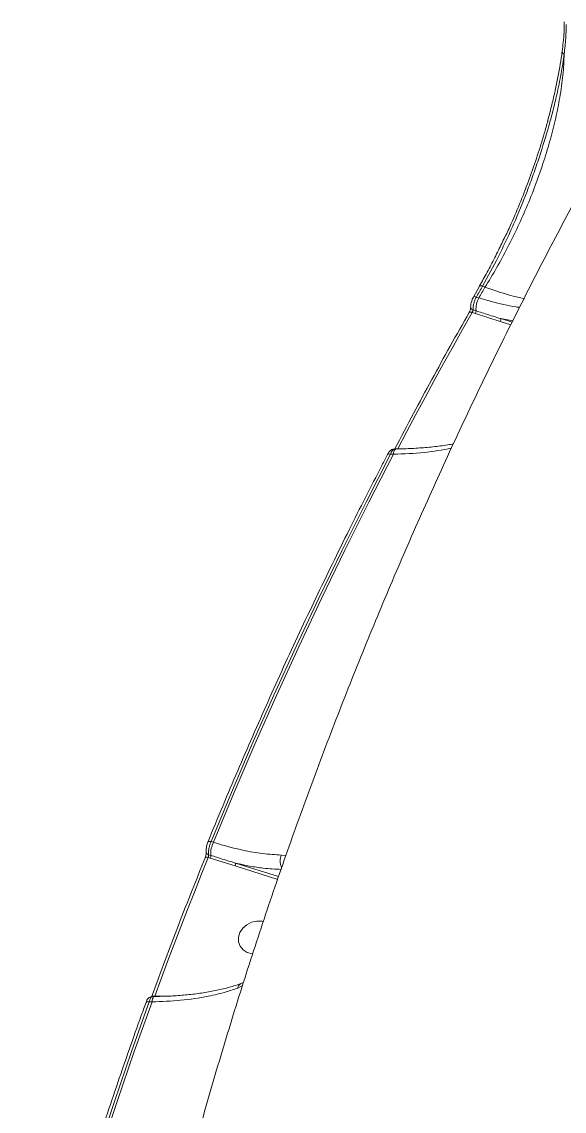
# Model space of a CAD drawing. Header units: millimetres. Extents: x -6104 to 7803, y -6013 to 4803.
# Drawn here: x 87.2 to 214.3, y 1641.8 to 1897 of the extents above; entities that cross this region are included whole.
import ezdxf

# ---------------------------------------------------------------- set-up
doc = ezdxf.new("R2010")
doc.units = ezdxf.units.MM
doc.layers.add('DIKOM_ОБЪЕКТ', color=7, linetype='Continuous')

msp = doc.modelspace()

# ---------------------------------------------------------------- linework, layer by layer
at = {"layer": 'DIKOM_ОБЪЕКТ', "color": 7, "linetype": 'Continuous', "lineweight": 15}
for p, q in [((213.796, 1890.081), (213.796, 1890.116)), ((192.978, 1832.554), (194.443, 1835.117)), ((195.137, 1835.127), (195.695, 1834.886)), ((192.978, 1832.554), (192.974, 1832.547)), ((194.263, 1832.381), (193.673, 1832.566)), ((192.674, 1828.952), (193.469, 1828.702)), ((193.602, 1829.315), (192.907, 1829.533)), ((193.469, 1828.702), (199.264, 1826.846)), ((199.384, 1827.507), (202.187, 1826.958)), ((202.042, 1826.673), (199.384, 1827.507)), ((199.264, 1826.846), (201.735, 1826.07)), ((174.437, 1796.968), (174.709, 1796.967)), ((174.709, 1796.967), (174.69, 1796.966)), ((172.872, 1795.692), (172.868, 1795.683)), ((173.585, 1795.737), (174.27, 1795.736)), ((130.76, 1704.887), (130.755, 1704.873)), ((132.104, 1704.831), (131.513, 1705.017)), ((130.854, 1701.295), (131.31, 1701.152)), ((131.443, 1701.766), (130.917, 1701.931)), ((131.31, 1701.152), (137.118, 1699.292)), ((147.341, 1696.784), (137.239, 1699.953)), ((149.066, 1701.732), (147.992, 1701.849)), ((137.118, 1699.292), (147.121, 1696.154)), ((138.499, 1671.754), (139.099, 1671.978)), ((137.759, 1670.684), (138.875, 1671.257)), ((116.266, 1667.306), (116.263, 1667.296)), ((117.033, 1667.472), (117.693, 1667.47)), ((117.711, 1668.703), (118.132, 1668.702)), ((118.132, 1668.702), (118.118, 1668.702)), ((118.436, 1668.752), (118.303, 1668.752)), ((120.15, 1668.758), (118.436, 1668.752))]:
    msp.add_line(p, q, dxfattribs=at)
at = {"layer": 'DIKOM_ОБЪЕКТ', "color": 7, "linetype": 'Continuous', "lineweight": 15, "flags": 128}
for points in [[(193.673, 1832.566), (193.856, 1832.886), (194.038, 1833.207), (194.221, 1833.527), (194.404, 1833.847), (194.587, 1834.167), (194.77, 1834.487), (194.954, 1834.807), (195.137, 1835.127)], [(194.461, 1835.142), (194.445, 1835.12), (194.443, 1835.117)], [(193.673, 1832.566), (193.51, 1832.617), (193.36, 1832.648), (193.227, 1832.658), (193.117, 1832.645), (193.033, 1832.611), (192.98, 1832.557), (192.978, 1832.554)], [(195.695, 1834.886), (195.516, 1834.573), (195.336, 1834.26), (195.157, 1833.947), (194.978, 1833.634), (194.799, 1833.321), (194.62, 1833.008), (194.441, 1832.694), (194.263, 1832.381)], [(175.253, 1797.016), (177.368, 1801.03), (179.501, 1805.037), (181.652, 1809.038), (183.821, 1813.033), (186.007, 1817.022), (188.212, 1821.005), (190.434, 1824.982), (192.674, 1828.952)], [(192.674, 1828.952), (192.51, 1829.003), (192.359, 1829.033), (192.226, 1829.042), (192.116, 1829.029), (192.032, 1828.994), (191.979, 1828.94), (191.978, 1828.938)], [(131.513, 1705.017), (136.272, 1716.489), (141.176, 1727.926), (146.223, 1739.327), (151.412, 1750.69), (156.744, 1762.014), (162.217, 1773.298), (167.831, 1784.539), (173.585, 1795.737)], [(174.27, 1795.736), (168.502, 1784.516), (162.875, 1773.252), (157.389, 1761.946), (152.045, 1750.599), (146.844, 1739.212), (141.786, 1727.788), (136.873, 1716.327), (132.104, 1704.831)], [(173.585, 1795.737), (173.419, 1795.782), (173.266, 1795.808), (173.13, 1795.812), (173.018, 1795.795), (172.932, 1795.757), (172.877, 1795.7), (172.872, 1795.692)], [(131.513, 1705.017), (131.34, 1705.048), (131.18, 1705.06), (131.039, 1705.051), (130.921, 1705.023), (130.831, 1704.976), (130.773, 1704.912), (130.76, 1704.887)], [(118.303, 1668.752), (119.808, 1672.833), (121.332, 1676.911), (122.874, 1680.984), (124.434, 1685.054), (126.012, 1689.121), (127.608, 1693.183), (129.222, 1697.241), (130.854, 1701.295)], [(130.854, 1701.295), (130.681, 1701.326), (130.521, 1701.337), (130.379, 1701.328), (130.261, 1701.299), (130.171, 1701.252), (130.113, 1701.187), (130.101, 1701.164)], [(141.144, 1678.711), (139.988, 1679.047), (139.023, 1679.665), (138.325, 1680.517), (137.951, 1681.531), (137.932, 1682.627), (138.269, 1683.716), (138.935, 1684.709), (139.876, 1685.526), (141.015, 1686.1), (142.261, 1686.386), (143.512, 1686.36), (143.782, 1686.311)], [(87.945, 1573.539), (91.055, 1585.354), (94.315, 1597.151), (97.727, 1608.929), (101.289, 1620.686), (105.001, 1632.42), (108.863, 1644.13), (112.874, 1655.814), (117.033, 1667.472)], [(117.693, 1667.47), (113.525, 1655.79), (109.505, 1644.083), (105.635, 1632.349), (101.915, 1620.592), (98.346, 1608.811), (94.928, 1597.01), (91.662, 1585.189), (88.548, 1573.35)], [(117.033, 1667.472), (116.858, 1667.497), (116.696, 1667.503), (116.552, 1667.489), (116.433, 1667.456), (116.341, 1667.405), (116.281, 1667.338), (116.266, 1667.306)], [(118.303, 1668.752), (118.127, 1668.778), (117.965, 1668.784), (117.821, 1668.77), (117.702, 1668.737), (117.61, 1668.686), (117.551, 1668.619), (117.537, 1668.589)]]:
    msp.add_lwpolyline(points, dxfattribs=at)
at = {"layer": 'DIKOM_ОБЪЕКТ', "color": 7, "linetype": 'Continuous', "lineweight": 15}
for centre, radius, start, end in [((214.56, 1890.156), 0.768, 185.63573, 246.65018), ((194.786, 1834.543), 0.681, 58.94918, 118.44347), ((219.713, 1899.318), 68.764, 249.55612, 257.60683), ((193.101, 1830.269), 0.761, 188.56846, 255.15242), ((199.302, 1829.69), 5.713, 151.89777, 183.76152), ((192.462, 1829.24), 1.142, 331.88971, 3.77551), ((198.365, 1827.351), 1.031, 330.62805, 8.67954), ((175.921, 1795.859), 1.655, 138.02042, 184.26574), ((137.143, 1702.14), 5.713, 151.8976, 183.7623), ((131.102, 1702.659), 0.752, 190.17002, 255.70643), ((130.303, 1701.691), 1.143, 331.89737, 3.76253), ((136.22, 1699.797), 1.031, 330.62715, 8.68543), ((119.317, 1667.599), 1.629, 137.39278, 184.52737)]:
    msp.add_arc(centre, radius, start, end, dxfattribs=at)
for points, knots in [([(213.788, 1890.116), (213.876, 1890.823), (214.074, 1892.409), (214.226, 1894.592), (214.294, 1896.201), (214.268, 1896.933), (214.264, 1897.048)], [0, 0, 0, 0, 0.2689599, 0.6038986, 0.9381699, 1, 1, 1, 1]), ([(214.256, 1889.451), (214.402, 1890.726), (214.695, 1893.294), (214.718, 1895.355), (214.73, 1896.392)], [0, 0, 0, 0, 0.4964838, 1, 1, 1, 1]), ([(97.814, 1479.648), (97.937, 1480.794), (98.689, 1487.78), (100.373, 1500.589), (102.883, 1518.073), (105.734, 1535.538), (108.89, 1552.98), (112.36, 1570.395), (116.141, 1587.778), (120.232, 1605.124), (124.633, 1622.428), (129.344, 1639.686), (134.362, 1656.894), (139.687, 1674.045), (145.318, 1691.136), (151.253, 1708.162), (157.491, 1725.119), (164.031, 1742), (170.871, 1758.802), (178.009, 1775.52), (185.444, 1792.15), (193.173, 1808.685), (201.196, 1825.123), (209.508, 1841.458), (218.115, 1857.683), (226.772, 1873.414), (232.692, 1883.672), (235.542, 1888.61)], [0, 0, 0, 0, 0.0080361, 0.0490173, 0.0900369, 0.1310959, 0.172195, 0.2133349, 0.2545163, 0.2957395, 0.3370052, 0.3783137, 0.4196651, 0.4610598, 0.5024977, 0.543979, 0.5855034, 0.6270708, 0.668681, 0.7103336, 0.7520284, 0.7937647, 0.835542, 0.8773599, 0.9192173, 0.9611139, 1, 1, 1, 1]), ([(195.137, 1835.127), (196.389, 1837.397), (198.285, 1840.836), (200.677, 1845.794), (202.975, 1850.855), (205.111, 1856.063), (207.042, 1861.274), (208.823, 1866.448), (210.375, 1871.525), (211.674, 1876.375), (212.666, 1880.5), (213.6, 1884.991), (214.036, 1887.956), (214.256, 1889.451)], [0, 0, 0, 0, 0.1312187, 0.1987839, 0.266351, 0.3975685, 0.4651556, 0.5327458, 0.6634786, 0.7308151, 0.7981502, 0.8982442, 1, 1, 1, 1]), ([(214.256, 1889.451), (214.186, 1887.857), (214.046, 1884.668), (213.326, 1879.594), (212.316, 1874.536), (211.065, 1869.57), (209.538, 1864.479), (207.742, 1859.321), (205.708, 1854.164), (203.461, 1849.071), (201.021, 1844.12), (198.433, 1839.337), (196.607, 1836.368), (195.695, 1834.886)], [0, 0, 0, 0, 0.1033754, 0.2067517, 0.2946077, 0.382736, 0.4705917, 0.5587488, 0.6471812, 0.7353372, 0.8234663, 0.9118711, 1, 1, 1, 1]), ([(210.334, 1873.731), (210.538, 1874.471), (211.062, 1876.371), (211.78, 1879.315), (212.502, 1882.56), (213.098, 1885.653), (213.524, 1888.177), (213.701, 1889.581), (213.764, 1890.083)], [0, 0, 0, 0, 0.1216531, 0.3123196, 0.5045499, 0.6978966, 0.8918202, 1, 1, 1, 1]), ([(210.422, 1873.851), (210.151, 1872.858), (209.424, 1870.201), (207.991, 1865.68), (206.154, 1860.383), (204.107, 1855.057), (202.195, 1850.441), (200.912, 1847.688), (200.424, 1846.642)], [0, 0, 0, 0, 0.1142497, 0.3056724, 0.4977199, 0.690386, 0.8824378, 1, 1, 1, 1]), ([(194.415, 1835.173), (194.709, 1835.684), (195.617, 1837.259), (197.104, 1840.059), (198.804, 1843.395), (199.869, 1845.656), (200.368, 1846.717)], [0, 0, 0, 0, 0.1423786, 0.4390521, 0.7369367, 1, 1, 1, 1]), ([(192.611, 1831.705), (192.644, 1831.815), (192.735, 1832.115), (192.888, 1832.376), (192.984, 1832.54)], [0, 0, 0, 0, 0.3689638, 1, 1, 1, 1]), ([(192.907, 1829.533), (192.903, 1829.561), (192.881, 1829.768), (192.897, 1830.246), (193.05, 1831.022), (193.314, 1831.843), (193.553, 1832.325), (193.673, 1832.566)], [0, 0, 0, 0, 0.0371009, 0.2779549, 0.5187467, 0.7593384, 1, 1, 1, 1]), ([(191.978, 1828.942), (191.988, 1828.958), (192.04, 1829.044), (192.141, 1829.265), (192.255, 1829.575), (192.325, 1829.863), (192.351, 1830.05), (192.351, 1830.143), (192.35, 1830.145), (192.35, 1830.145)], [0, 0, 0, 0, 0.043798, 0.2328341, 0.4424766, 0.6550937, 0.8134389, 0.9383017, 1, 1, 1, 1]), ([(192.363, 1830.157), (192.353, 1830.256), (192.317, 1830.59), (192.4, 1831.115), (192.553, 1831.544), (192.611, 1831.705)], [0, 0, 0, 0, 0.20819198, 0.70208151, 1, 1, 1, 1]), ([(203.811, 1830.149), (203.525, 1830.182), (201.449, 1830.421), (198.183, 1831.224), (195.209, 1832.102), (194.263, 1832.381)], [0, 0, 0, 0, 0.0983365, 0.7129693, 1, 1, 1, 1]), ([(174.541, 1796.974), (176.01, 1799.756), (180.267, 1807.822), (186.083, 1818.477), (190.504, 1826.322), (191.978, 1828.938)], [0, 0, 0, 0, 0.2597907, 0.7532301, 1, 1, 1, 1]), ([(192.674, 1828.952), (192.704, 1828.998), (192.763, 1829.091), (192.837, 1829.249), (192.888, 1829.397), (192.905, 1829.489), (192.906, 1829.528), (192.907, 1829.533)], [0, 0, 0, 0, 0.2402239, 0.4811812, 0.7222696, 0.9628588, 1, 1, 1, 1]), ([(199.384, 1827.507), (199.088, 1827.596), (197.609, 1828.046), (195.688, 1828.66), (194.05, 1829.175), (193.602, 1829.315)], [0, 0, 0, 0, 0.15366295, 0.76829761, 1, 1, 1, 1]), ([(172.879, 1795.676), (172.975, 1795.856), (173.191, 1796.263), (173.575, 1796.666), (174.03, 1796.942), (174.329, 1796.948), (174.435, 1796.95)], [0, 0, 0, 0, 0.2679321, 0.6029159, 0.8594752, 1, 1, 1, 1]), ([(173.585, 1795.737), (173.612, 1795.81), (173.727, 1796.117), (173.945, 1796.556), (174.218, 1796.912), (174.368, 1796.941), (174.437, 1796.954)], [0, 0, 0, 0, 0.1007839, 0.4241342, 0.7335984, 1, 1, 1, 1]), ([(174.27, 1795.736), (176.697, 1795.822), (181.416, 1795.992), (185.734, 1796.761), (187.831, 1797.135)], [0, 0, 0, 0, 0.51446303, 1, 1, 1, 1]), ([(174.687, 1797.029), (175.222, 1797.025), (176.999, 1797.014), (179.959, 1797.156), (183.528, 1797.461), (186.328, 1797.808), (187.874, 1798.1), (188.321, 1798.184)], [0, 0, 0, 0, 0.1116947, 0.3713992, 0.6324485, 0.8937444, 1, 1, 1, 1]), ([(130.76, 1704.887), (131.938, 1707.751), (135.351, 1716.054), (141.222, 1729.743), (148.469, 1745.927), (156.006, 1762.032), (163.692, 1777.774), (169.379, 1788.975), (172.43, 1794.842), (172.872, 1795.692)], [0, 0, 0, 0, 0.09344348, 0.27092147, 0.44840168, 0.62588226, 0.80336335, 0.97150553, 1, 1, 1, 1]), ([(130.474, 1703.905), (130.509, 1704.079), (130.577, 1704.423), (130.706, 1704.722), (130.769, 1704.868)], [0, 0, 0, 0, 0.5082497, 1, 1, 1, 1]), ([(130.917, 1701.931), (130.913, 1701.96), (130.886, 1702.169), (130.887, 1702.652), (131, 1703.439), (131.212, 1704.276), (131.413, 1704.77), (131.513, 1705.017)], [0, 0, 0, 0, 0.0387794, 0.2783611, 0.5186324, 0.7594246, 1, 1, 1, 1]), ([(147.992, 1701.849), (146.552, 1701.928), (143.726, 1702.084), (138.972, 1702.932), (135.064, 1703.911), (132.726, 1704.638), (132.104, 1704.831)], [0, 0, 0, 0, 0.3028921, 0.5944616, 0.8920285, 1, 1, 1, 1]), ([(130.101, 1701.168), (130.109, 1701.186), (130.151, 1701.282), (130.229, 1701.528), (130.314, 1701.874), (130.361, 1702.197), (130.371, 1702.405), (130.365, 1702.506), (130.364, 1702.514), (130.364, 1702.516)], [0, 0, 0, 0, 0.0449861, 0.2395064, 0.4564788, 0.6769074, 0.8427547, 0.9670756, 1, 1, 1, 1]), ([(130.375, 1702.528), (130.361, 1702.64), (130.319, 1702.97), (130.36, 1703.447), (130.449, 1703.807), (130.474, 1703.905)], [0, 0, 0, 0, 0.2720097, 0.8012357, 1, 1, 1, 1]), ([(117.605, 1668.771), (118.65, 1671.597), (121.723, 1679.909), (125.895, 1690.706), (129.094, 1698.659), (130.101, 1701.164)], [0, 0, 0, 0, 0.2609974, 0.7673239, 1, 1, 1, 1]), ([(130.854, 1701.295), (130.865, 1701.348), (130.885, 1701.452), (130.907, 1701.626), (130.919, 1701.787), (130.919, 1701.884), (130.917, 1701.925), (130.917, 1701.931)], [0, 0, 0, 0, 0.2442256, 0.4858655, 0.7246134, 0.9617414, 1, 1, 1, 1]), ([(137.239, 1699.953), (136.943, 1700.043), (135.463, 1700.492), (133.538, 1701.107), (131.896, 1701.623), (131.443, 1701.766)], [0, 0, 0, 0, 0.1533099, 0.7665818, 1, 1, 1, 1]), ([(137.239, 1699.953), (138.346, 1699.712), (140.57, 1699.229), (144.211, 1698.667), (146.556, 1698.548), (147.931, 1698.478)], [0, 0, 0, 0, 0.2906231, 0.5837249, 1, 1, 1, 1]), ([(148.084, 1698.917), (148.054, 1698.958), (147.883, 1699.193), (147.726, 1699.798), (147.659, 1700.636), (147.779, 1701.297), (147.916, 1701.683), (147.974, 1701.81), (147.992, 1701.849)], [0, 0, 0, 0, 0.0565441, 0.3233964, 0.5902554, 0.85711, 0.9558838, 1, 1, 1, 1]), ([(118.119, 1668.738), (118.991, 1668.74), (121.058, 1668.744), (124.239, 1668.931), (127.639, 1669.27), (130.905, 1669.763), (133.991, 1670.402), (136.54, 1671.06), (137.963, 1671.555), (138.503, 1671.742)], [0, 0, 0, 0, 0.1155396, 0.2739489, 0.4326252, 0.5909299, 0.7483883, 0.9046061, 1, 1, 1, 1]), ([(138.519, 1671.714), (138.371, 1671.634), (138.07, 1671.471), (137.868, 1671.072), (137.784, 1670.792), (137.768, 1670.721), (137.759, 1670.684)], [0, 0, 0, 0, 0.4255421, 0.8616037, 0.9266535, 1, 1, 1, 1]), ([(117.693, 1667.47), (119.944, 1667.547), (124.51, 1667.703), (130.297, 1668.602), (134.695, 1669.652), (136.871, 1670.385), (137.759, 1670.684)], [0, 0, 0, 0, 0.3072592, 0.623318, 0.8463527, 1, 1, 1, 1]), ([(87.15, 1573.28), (87.912, 1576.215), (90.12, 1584.723), (94.006, 1598.778), (98.907, 1615.43), (104.112, 1632.037), (109.52, 1648.306), (113.637, 1660.051), (115.894, 1666.28), (116.266, 1667.306)], [0, 0, 0, 0, 0.09301242, 0.26966181, 0.44631361, 0.62296635, 0.79961964, 0.96697734, 1, 1, 1, 1]), ([(116.273, 1667.292), (116.341, 1667.474), (116.49, 1667.869), (116.77, 1668.287), (117.171, 1668.59), (117.506, 1668.717), (117.679, 1668.693), (117.71, 1668.689)], [0, 0, 0, 0, 0.2554868, 0.5558316, 0.7773722, 0.9589671, 1, 1, 1, 1]), ([(117.033, 1667.472), (117.047, 1667.526), (117.127, 1667.816), (117.29, 1668.258), (117.515, 1668.64), (117.648, 1668.675), (117.712, 1668.691)], [0, 0, 0, 0, 0.0738423, 0.3969885, 0.714842, 1, 1, 1, 1])]:
    msp.add_open_spline(points, degree=3, knots=knots, dxfattribs=at)

doc.saveas('drawing.dxf')
